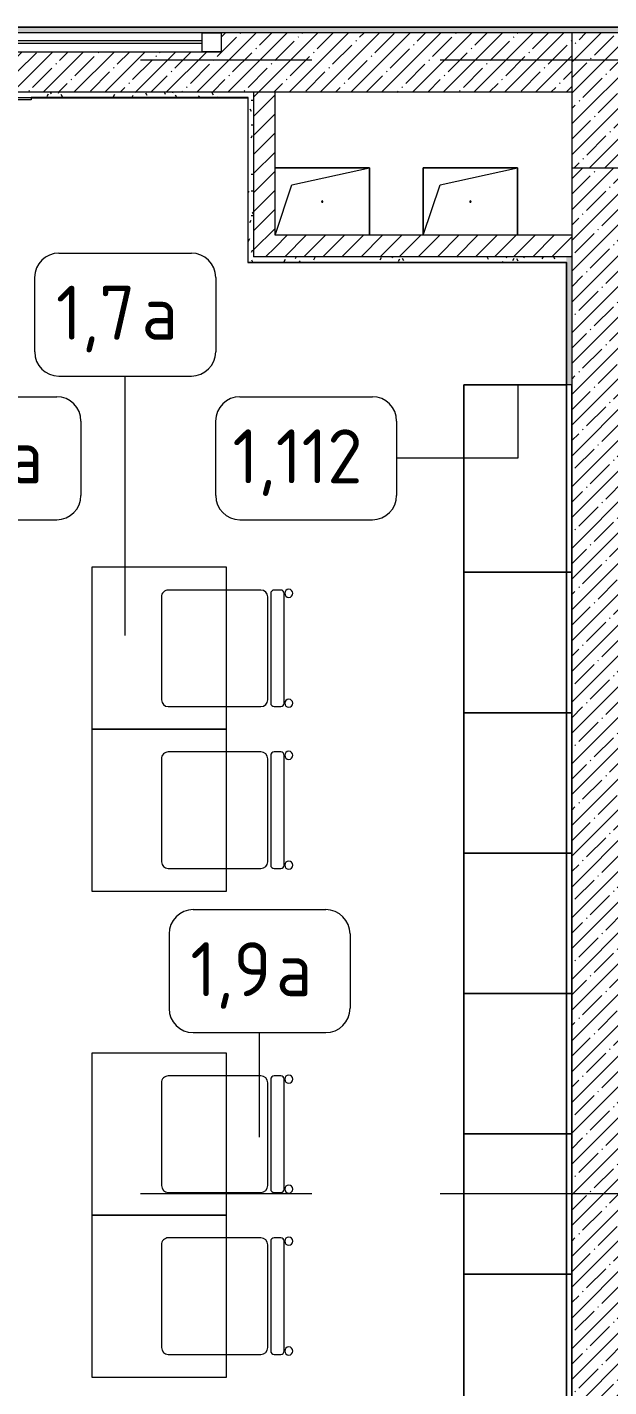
# Model space of a CAD drawing. Header units: millimetres. Extents: x 957 to 228198, y -8553 to 29000.
# Drawn here: x 53143 to 55299, y 2884 to 7921 of the extents above; entities that cross this region are included whole.
import ezdxf

# ---------------------------------------------------------------- set-up
doc = ezdxf.new("R2010")
doc.units = ezdxf.units.MM
doc.linetypes.add('Осевая', pattern=[3175, 635, -476.25, 1587.5, -476.25])
for name, color, linetype, lineweight in [('A-GENM', 7, 'Continuous', 9), ('A-GLAZ', 7, 'Continuous', 9), ('A-GLAZ-1', 7, 'Continuous', 13), ('A-WALL', 7, 'Continuous', 9), ('I-FURN-IDEN', 7, 'Continuous', 9), ('I-WALL', 7, 'Continuous', 9), ('S-COLS', 7, 'Continuous', 9), ('Оси-2', 7, 'Осевая', 9)]:
    doc.layers.add(name, color=color, linetype=linetype, lineweight=lineweight)
for name, color, linetype, lineweight, true_color in [('A-WALL-1', 9, 'Continuous', 9, 0x808080), ('A-WALL-FNSH-1', 9, 'Continuous', 9, 0x808080), ('I-FURN-1', 9, 'Continuous', 9, 0x808080)]:
    doc.layers.add(name, color=color, linetype=linetype, lineweight=lineweight, true_color=true_color)
doc.styles.add('GOST Common_3', font='GOST_Common.ttf', dxfattribs={"height": 200})
pattern_1 = [(45, (-10247.55, 0), (-57.02463, 57.02463), []), (45, (-10190.526, 0), (-57.02463, 57.02463), [100.806, -20.161, 3.353, -16.808])]
pattern_2 = [(45, (-10247.55, 0), (-35.35534, 35.35534), [])]
pattern_3 = [(0, (-10247.55, 0), (121.92, 30.48), [10.058, -81.382, 10.058, -81.382, -487.68]), (0, (-10247.55, 0), (121.92, 30.48), [-182.88, 10.058, -172.822, 10.058, -81.382, -213.36]), (0, (-10247.55, 0), (121.92, 30.48), [-457.2, 10.058, -50.902, 10.058, -142.342]), (120, (-10201.83, 15.24), (-87.356454, 90.345817), [10.058, -81.382, 10.058, -81.382, -487.68]), (120, (-10201.83, 15.24), (-87.356454, 90.345817), [-182.88, 10.058, -172.822, 10.058, -81.382, -213.36]), (120, (-10201.83, 15.24), (-87.356454, 90.345817), [-457.2, 10.058, -50.902, 10.058, -142.342]), (240, (-10186.59, 76.2), (-34.563546, -120.825817), [10.058, -81.382, 10.058, -81.382, -487.68]), (240, (-10186.59, 76.2), (-34.563546, -120.825817), [-182.88, 10.058, -172.822, 10.058, -81.382, -213.36]), (240, (-10186.59, 76.2), (-34.563546, -120.825817), [-457.2, 10.058, -50.902, 10.058, -142.342])]

# ---------------------------------------------------------------- blocks, each defined once
blk = doc.blocks.new('BSC_Колонна _Прямоугольная - 500х500-V13-План расстановки мебели и оборудования 3 этажа в осях 12-23')
at = {"layer": 'S-COLS'}
h = blk.add_hatch(dxfattribs=at)
h.set_pattern_fill('FP_14', color=256, style=0, pattern_type=2)
h.set_pattern_definition([(45, (-65660, -7650), (-57.02463, 57.02463), []), (45, (-65602.975, -7650), (-57.02463, 57.02463), [100.806, -20.161, 3.353, -16.808])])
h.paths.add_polyline_path([(247.2, -250), (250, -250), (250, 22), (220, 22), (220, 30), (250, 30), (250, 250), (-250, 250), (-250, -250), (220, -250)])
for p, q in [((220, 250), (-250, 250)), ((-250, 250), (-250, -250)), ((250, -250), (250, 22)), ((-250, -250), (250, -250))]:
    blk.add_line(p, q, dxfattribs=at)
blk = doc.blocks.new('GM_Отверстие прямоугольное _в плите_ - Отверстие-21986452-План расстановки мебели и оборудования 3 этажа в осях 12-23')
at = {"layer": 'A-GENM'}
for p, q in [((-175, 125), (175, 125)), ((175, 125), (-175, 125)), ((-112.5, 62.5), (175, 125)), ((175, 125), (175, -125)), ((175, -125), (175, 125)), ((-175, -125), (-112.5, 62.5))]:
    blk.add_line(p, q, dxfattribs=at)
for start, end in [(360, 180), (180, 360)]:
    blk.add_arc((0, 0), 2.5, start, end, dxfattribs=at)
blk = doc.blocks.new('GM_Отверстие прямоугольное _в плите_ - Отверстие-V58-План расстановки мебели и оборудования 3 этажа в осях 12-23')
at = {"layer": 'A-GENM'}
for p, q in [((-175, -125), (-175, 125)), ((-175, 125), (175, 125)), ((175, 125), (-175, 125)), ((-175, 125), (-175, -125)), ((-112.5, 62.5), (175, 125)), ((175, 125), (175, -125)), ((175, -125), (175, 125)), ((-175, -125), (-112.5, 62.5))]:
    blk.add_line(p, q, dxfattribs=at)
for start, end in [(360, 180), (180, 360)]:
    blk.add_arc((0, 0), 2.5, start, end, dxfattribs=at)
blk = doc.blocks.new('Стол базовый прямоугольный - 1_7а-25476368-План расстановки мебели и оборудования 3 этажа в осях 12-23')
at = {"layer": 'I-FURN-1'}
for p, q in [((250, 300), (-250, 300)), ((-250, 300), (-250, -300)), ((250, -300), (250, 300)), ((-250, -300), (250, -300))]:
    blk.add_line(p, q, dxfattribs=at)
blk = doc.blocks.new('Стул Breuer - 1_9а-V79-План расстановки мебели и оборудования 3 этажа в осях 12-23')
at = {"layer": 'I-FURN-1'}
for p, q in [((-215.9, 215.9), (-215.9, 0)), ((190.5, 241.3), (-190.5, 241.3)), ((215.9, 0), (215.9, 215.9)), ((-215.9, 0), (-215.9, -127)), ((215.9, -127), (215.9, 0)), ((-215.9, -176.2), (-215.9, -200.8)), ((203.2, -163.5), (-203.2, -163.5)), ((-190.5, -152.4), (190.5, -152.4)), ((215.9, -200.8), (215.9, -176.2)), ((-203.2, -213.5), (203.2, -213.5))]:
    blk.add_line(p, q, dxfattribs=at)
for centre, radius, start, end in [((-190.5, 215.9), 25.4, 90, 180), ((190.5, 215.9), 25.4, 0, 90), ((-190.5, -127), 25.4, 180, 270), ((190.5, -127), 25.4, 270, 360), ((-203.2, -176.2), 12.7, 90, 180), ((-203.2, -200.8), 12.7, 180, 270), ((203.2, -176.2), 12.7, 360, 90), ((203.2, -200.8), 12.7, 270, 360), ((-203.5, -230.6), 15.1, 360, 180), ((-203.5, -230.6), 15.1, 180, 360), ((203.7, -230.6), 15.1, 360, 180), ((203.7, -230.6), 15.1, 180, 360)]:
    blk.add_arc(centre, radius, start, end, dxfattribs=at)
blk = doc.blocks.new('Стул Breuer - 1_9а-25403171-План расстановки мебели и оборудования 3 этажа в осях 12-23')
at = {"layer": 'I-FURN-1'}
for p, q in [((-215.9, 215.9), (-215.9, 0)), ((190.5, 241.3), (-190.5, 241.3)), ((215.9, 0), (215.9, 215.9)), ((-215.9, 0), (-215.9, -127)), ((215.9, -127), (215.9, 0)), ((-215.9, -176.2), (-215.9, -200.8)), ((203.2, -163.5), (-203.2, -163.5)), ((-190.5, -152.4), (190.5, -152.4)), ((215.9, -200.8), (215.9, -176.2)), ((-203.2, -213.5), (203.2, -213.5))]:
    blk.add_line(p, q, dxfattribs=at)
for centre, radius, start, end in [((-190.5, 215.9), 25.4, 90, 180), ((190.5, 215.9), 25.4, 0, 90), ((-190.5, -127), 25.4, 180, 270), ((190.5, -127), 25.4, 270, 360), ((-203.2, -176.2), 12.7, 90, 180), ((-203.2, -200.8), 12.7, 180, 270), ((203.2, -176.2), 12.7, 360, 90), ((203.2, -200.8), 12.7, 270, 360), ((-203.5, -230.6), 15.1, 360, 180), ((-203.5, -230.6), 15.1, 180, 360), ((203.7, -230.6), 15.1, 360, 180), ((203.7, -230.6), 15.1, 180, 360)]:
    blk.add_arc(centre, radius, start, end, dxfattribs=at)
blk = doc.blocks.new('шкаф 1_112 - шкаф 1_112-V213-План расстановки мебели и оборудования 3 этажа в осях 12-23')
at = {"layer": 'I-FURN-1'}
for p, q in [((-400, 6070), (-400, 0)), ((-20, 6070), (-400, 6070)), ((0, 6070), (-400, 6070)), ((-400, 6070), (-400, 5375)), ((-400, 5375), (-400, 6070)), ((-400, 6070), (-20, 6070)), ((0, 5375), (0, 6070)), ((-400, 5375), (-20, 5375)), ((0, 5375), (-400, 5375)), ((-400, 5375), (-400, 4855)), ((-400, 4855), (-400, 5375)), ((-400, 5375), (-20, 5375)), ((-400, 5375), (0, 5375)), ((-20, 5375), (-400, 5375)), ((0, 4855), (0, 5375)), ((-400, 4855), (-20, 4855)), ((-400, 4855), (0, 4855)), ((-20, 4855), (-400, 4855)), ((0, 4855), (-400, 4855)), ((-400, 4855), (-400, 4335)), ((-400, 4335), (-400, 4855)), ((-400, 4855), (-20, 4855)), ((0, 4335), (0, 4855)), ((-400, 4335), (-20, 4335)), ((0, 4335), (-400, 4335)), ((-400, 4335), (-400, 3815)), ((-400, 3815), (-400, 4335)), ((-400, 4335), (-20, 4335)), ((-400, 4335), (0, 4335)), ((-20, 4335), (-400, 4335)), ((0, 3815), (0, 4335)), ((-400, 3815), (-20, 3815)), ((-400, 3815), (0, 3815)), ((-20, 3815), (-400, 3815)), ((0, 3815), (-400, 3815)), ((-400, 3815), (-400, 3295)), ((-400, 3295), (-400, 3815)), ((-400, 3815), (-20, 3815)), ((0, 3295), (0, 3815)), ((-20, 3295), (-400, 3295)), ((0, 3295), (-400, 3295)), ((-400, 3295), (-400, 2775)), ((-400, 2775), (-400, 3295)), ((-400, 3295), (-20, 3295)), ((-400, 3295), (0, 3295)), ((-20, 3295), (-400, 3295)), ((0, 2775), (0, 3295)), ((-20, 2775), (-400, 2775)), ((-400, 2775), (0, 2775)), ((-20, 2775), (-400, 2775)), ((0, 2775), (-400, 2775)), ((-400, 2775), (-400, 2255)), ((-400, 2255), (-400, 2775)), ((-400, 2775), (-20, 2775)), ((0, 2255), (0, 2775)), ((-20, 2255), (-400, 2255)), ((0, 2255), (-400, 2255)), ((-400, 2255), (-400, 1735)), ((-400, 1735), (-400, 2255)), ((-400, 2255), (-20, 2255)), ((-400, 2255), (0, 2255)), ((-20, 2255), (-400, 2255)), ((0, 1735), (0, 2255)), ((-20, 1735), (-400, 1735)), ((-400, 1735), (0, 1735)), ((-20, 1735), (-400, 1735)), ((0, 1735), (-400, 1735)), ((-400, 1735), (-400, 1215)), ((-400, 1215), (-400, 1735)), ((-400, 1735), (-20, 1735)), ((0, 1215), (0, 1735)), ((-20, 1215), (-400, 1215)), ((0, 1215), (-400, 1215)), ((-400, 1215), (-400, 695)), ((-400, 695), (-400, 1215)), ((-400, 1215), (-20, 1215)), ((-400, 1215), (0, 1215)), ((-20, 1215), (-400, 1215)), ((0, 695), (0, 1215)), ((-20, 695), (-400, 695)), ((-400, 695), (0, 695)), ((-20, 695), (-400, 695)), ((0, 695), (-400, 695)), ((-400, 695), (-400, 0)), ((-400, 0), (-400, 695)), ((-400, 695), (-20, 695)), ((0, 0), (0, 695)), ((-400, 0), (-20, 0)), ((-400, 0), (0, 0)), ((-20, 0), (-400, 0))]:
    blk.add_line(p, q, dxfattribs=at)
blk = doc.blocks.new('120_Окно_СКБ_1Ст - 120_Окно_СКБ_1Ст 400х1200 EI30-24228621-План расстановки мебели и оборудования 3 этажа в осях 12-23')
at = {"layer": 'A-GLAZ'}
for p, q in [((600, 110), (-600, 110)), ((530, 80), (-530, 80)), ((530, 70), (-530, 70)), ((-600, 40), (600, 40))]:
    blk.add_line(p, q, dxfattribs=at)
at = {"layer": 'A-GLAZ-1'}
for p, q in [((-600, 40), (-600, 110)), ((-600, 110), (-530, 110)), ((-530, 110), (-530, 40)), ((530, 40), (530, 110)), ((530, 110), (600, 110)), ((600, 110), (600, 40)), ((-530, 40), (-600, 40)), ((600, 40), (530, 40))]:
    blk.add_line(p, q, dxfattribs=at)
blk = doc.blocks.new('Марка_Мебель - В прямоуг_Balcon_Марка-25523697-План расстановки мебели и оборудования 3 этажа в осях 12-23')
at = {"layer": 'I-FURN-IDEN'}
for p, q in [((-2.455, 2.278), (2.455, 2.278)), ((-3.355, 1.378), (-3.355, -1.384)), ((3.355, 1.378), (3.355, -1.378)), ((-2.461, -2.278), (2.455, -2.278))]:
    blk.add_line(p, q, dxfattribs=at)
for centre, radius, start, end in [((-2.455, 1.378), 0.9, 90, 180), ((2.455, 1.378), 0.9, 0, 90), ((-2.461, -1.384), 0.893, 180, 270), ((2.455, -1.378), 0.9, 270, 0)]:
    blk.add_arc(centre, radius, start, end, dxfattribs=at)

msp = doc.modelspace()

# ---------------------------------------------------------------- hatches: boundary and pattern name
at = {"layer": 'I-WALL'}
h = msp.add_hatch(dxfattribs=at)
h.set_pattern_fill('FP_68', color=256, style=0, pattern_type=2)
h.set_pattern_definition(pattern_3)
h.paths.add_polyline_path([(61472.4, 7900), (62002.4, 7900), (62002.4, 7908), (62057.4, 7908), (62057.4, 7920), (61412.4, 7920), (61412.4, 7908), (61442.4, 7908), (61442.4, 7900)])
h.paths.add_polyline_path([(60072.4, 7900), (60432.4, 7900), (60432.4, 7908), (60462.4, 7908), (60462.4, 7920), (59112.4, 7920), (59112.4, 7908), (59142.4, 7908), (59142.4, 7900), (60019.2, 7900)])
h.paths.add_polyline_path([(63852.4, 7900), (63852.4, 7920), (63457.4, 7920), (63457.4, 7908), (63512.4, 7908), (63512.4, 7900), (63846.7, 7900)])
h.paths.add_polyline_path([(57112.8, 7900), (57982.4, 7900), (57982.4, 7908), (58012.4, 7908), (58012.4, 7920), (56612.4, 7920), (56612.4, 7908), (56642.4, 7908), (56642.4, 7900), (56932.4, 7900)])
h.paths.add_polyline_path([(55382.4, 7900), (55632.4, 7900), (55632.4, 7908), (55662.4, 7908), (55662.4, 7920), (50222.4, 7920), (50222.4, 7900), (55162.4, 7900)])
h.paths.add_polyline_path([(46682.4, 7900), (47722.4, 7900), (47722.4, 7920), (40612.4, 7920), (40612.4, 7900), (46662.4, 7900)])
h.paths.add_polyline_path([(36062.4, 7900), (38112.4, 7900), (38112.4, 7920), (31882.4, 7920), (31882.4, 7900), (35982.4, 7900)])
h.paths.add_polyline_path([(29382.4, 7900), (29382.4, 7920), (28512.4, 7920), (28512.4, 7900), (28812.4, 7900)])
h = msp.add_hatch(dxfattribs=at)
h.set_pattern_fill('FP_17', color=256, style=0, pattern_type=2)
h.set_pattern_definition(pattern_1)
h.paths.add_polyline_path([(52753.3, 7680), (55162.4, 7680), (55162.4, 7900), (53862.4, 7900), (53862.4, 7830), (52662.4, 7830), (52662.4, 7900), (51162.4, 7900), (51162.4, 7680), (52571.6, 7680)])
h = msp.add_hatch(dxfattribs=at)
h.set_pattern_fill('FP_68', color=256, style=0, pattern_type=2)
h.set_pattern_definition(pattern_3)
h.paths.add_polyline_path([(52049.2, 7660), (53962.4, 7660), (53962.4, 7680), (51942.4, 7680), (51942.4, 7660), (52026.7, 7660)])
h = msp.add_hatch(dxfattribs=at)
h.set_pattern_fill('FP_68', color=256, style=0, pattern_type=2)
h.set_pattern_definition(pattern_3)
h.paths.add_polyline_path([(53982.4, 7070), (53982.4, 7680), (53962.4, 7680), (53962.4, 7070)])
h = msp.add_hatch(dxfattribs=at)
h.set_pattern_fill('FP_34', color=256, style=0, pattern_type=2)
h.set_pattern_definition(pattern_2)
h.paths.add_polyline_path([(54062.4, 7070), (54062.4, 7680), (53982.4, 7680), (53982.4, 7070)])
h = msp.add_hatch(dxfattribs=at)
h.set_pattern_fill('FP_17', color=256, style=0, pattern_type=2)
h.set_pattern_definition(pattern_1)
h.paths.add_polyline_path([(55162.4, 400), (55382.4, 400), (55382.4, 7400), (55162.4, 7400), (55162.4, 526.5)])
h = msp.add_hatch(dxfattribs=at)
h.set_pattern_fill('FP_34', color=256, style=0, pattern_type=2)
h.set_pattern_definition(pattern_2)
h.paths.add_polyline_path([(55162.4, 7070), (55162.4, 7150), (54062.4, 7150), (54062.4, 7070), (55142.4, 7070)])
h = msp.add_hatch(dxfattribs=at)
h.set_pattern_fill('FP_68', color=256, style=0, pattern_type=2)
h.set_pattern_definition(pattern_3)
h.paths.add_polyline_path([(55137.7, 7050), (55142.4, 7050), (55142.4, 7070), (53962.4, 7070), (53962.4, 7050), (54206.5, 7050)])
h = msp.add_hatch(dxfattribs=at)
h.set_pattern_fill('FP_68', color=256, style=0, pattern_type=2)
h.set_pattern_definition(pattern_3)
h.paths.add_polyline_path([(55162.4, 140), (55161.3, 526.5), (55142.4, 526.5), (55142.4, 140)])
h.paths.add_polyline_path([(55142.4, 6596.5), (55162.4, 6596.5), (55162.4, 7070), (55142.4, 7070), (55142.4, 6639.1)])

# ---------------------------------------------------------------- linework, layer by layer
at = {"layer": 'A-WALL'}
for p, q in [((55032.4, 7920), (55032.4, 7921)), ((55162.4, 7900), (53862.4, 7900)), ((55162.4, 7680), (51162.4, 7680)), ((53962.4, 7660), (53158.7, 7660)), ((53961.4, 7659), (53961.4, 7660)), ((53962.4, 7070), (53962.4, 7660)), ((55162.4, 7380), (55162.4, 140)), ((55142.4, 7049), (55142.4, 7050)), ((55142.4, 7049), (55142.4, 141))]:
    msp.add_line(p, q, dxfattribs=at)
at = {"layer": 'A-WALL-1'}
for p, q in [((55662.4, 7920), (50222.4, 7920)), ((53982.4, 7680), (53982.4, 7070)), ((54062.4, 7150), (54062.4, 7680)), ((55162.4, 7400), (55162.4, 7380)), ((55162.4, 7150), (54062.4, 7150)), ((55162.4, 7070), (53982.4, 7070)), ((53962.4, 7050), (55142.4, 7050))]:
    msp.add_line(p, q, dxfattribs=at)
at = {"layer": 'A-WALL-FNSH-1'}
for p, q in [((55662.4, 7921), (50222.4, 7921)), ((53158.7, 7659), (53961.4, 7659)), ((53961.4, 7659), (53961.4, 7049)), ((53962.4, 7050), (53962.4, 7070)), ((53961.4, 7049), (55141.4, 7049)), ((55141.4, 7049), (55141.4, 141))]:
    msp.add_line(p, q, dxfattribs=at)
at = {"layer": 'I-FURN-IDEN'}
for p, q in [((53506.6, 5667.7), (53506.6, 6628.4)), ((54962.4, 6596.5), (54962.4, 6324.2)), ((54962.4, 6324.2), (54513, 6324.2)), ((54004.7, 3809.2), (54004.7, 4196.4))]:
    msp.add_line(p, q, dxfattribs=at)
at = {"layer": 'I-WALL'}
for p, q in [((51962.4, 7660), (53158.7, 7660)), ((53158.7, 7659), (53158.7, 7652)), ((53158.7, 7652), (51970.4, 7652))]:
    msp.add_line(p, q, dxfattribs=at)
at = {"layer": 'Оси-2'}
for p, q in [((28163.2, 7800), (72002.4, 7800)), ((28163.2, 3600), (72002.4, 3600))]:
    msp.add_line(p, q, dxfattribs=at)

# ---------------------------------------------------------------- block references
at = {"layer": 'A-GENM'}
for name, p in [('GM_Отверстие прямоугольное _в плите_ - Отверстие-21986452-План расстановки мебели и оборудования 3 этажа в осях 12-23', (54237.4, 7275)), ('GM_Отверстие прямоугольное _в плите_ - Отверстие-V58-План расстановки мебели и оборудования 3 этажа в осях 12-23', (54786.4, 7275))]:
    msp.add_blockref(name, p, dxfattribs=at)
at = {"layer": 'A-GLAZ'}
msp.add_blockref('120_Окно_СКБ_1Ст - 120_Окно_СКБ_1Ст 400х1200 EI30-24228621-План расстановки мебели и оборудования 3 этажа в осях 12-23', (53262.4, 7790), dxfattribs=at)
at = {"layer": 'I-FURN-1'}
for name, p in [('шкаф 1_112 - шкаф 1_112-V213-План расстановки мебели и оборудования 3 этажа в осях 12-23', (55162.4, 526.5)), ('Стол базовый прямоугольный - 1_7а-25476368-План расстановки мебели и оборудования 3 этажа в осях 12-23', (53632.5, 5620.1)), ('Стол базовый прямоугольный - 1_7а-25476368-План расстановки мебели и оборудования 3 этажа в осях 12-23', (53632.5, 5020.1)), ('Стол базовый прямоугольный - 1_7а-25476368-План расстановки мебели и оборудования 3 этажа в осях 12-23', (53632.5, 3820.1)), ('Стол базовый прямоугольный - 1_7а-25476368-План расстановки мебели и оборудования 3 этажа в осях 12-23', (53632.5, 3220.1))]:
    msp.add_blockref(name, p, dxfattribs=at)
at = {"layer": 'I-FURN-1', "rotation": 89.99999999999959}
for name, p in [('Стул Breuer - 1_9а-25403171-План расстановки мебели и оборудования 3 этажа в осях 12-23', (53882.5, 5620.1)), ('Стул Breuer - 1_9а-25403171-План расстановки мебели и оборудования 3 этажа в осях 12-23', (53882.5, 5020.1)), ('Стул Breuer - 1_9а-V79-План расстановки мебели и оборудования 3 этажа в осях 12-23', (53882.5, 3820.1)), ('Стул Breuer - 1_9а-25403171-План расстановки мебели и оборудования 3 этажа в осях 12-23', (53882.5, 3220.1))]:
    msp.add_blockref(name, p, dxfattribs=at)
at = {"layer": 'I-FURN-IDEN', "xscale": 99.99999999999993, "yscale": 99.99999999999993, "zscale": 99.99999999999993}
for p in [(53506.6, 6856.2), (53007.4, 6324.2), (54177.5, 6324.2), (54004.7, 4424.1)]:
    msp.add_blockref('Марка_Мебель - В прямоуг_Balcon_Марка-25523697-План расстановки мебели и оборудования 3 этажа в осях 12-23', p, dxfattribs=at)
at = {"layer": 'S-COLS'}
msp.add_blockref('BSC_Колонна _Прямоугольная - 500х500-V13-План расстановки мебели и оборудования 3 этажа в осях 12-23', (55412.4, 7650), dxfattribs=at)

# ---------------------------------------------------------------- texts
at = {"layer": 'I-FURN-IDEN', "char_height": 200, "attachment_point": 1, "style": 'GOST Common_3'}
for s, insert, width in [('1,7', (53250.1, 6963.2), 384.81), ('\\fGOST Common|b0|i0|c204|p34|;а', (53567.6, 6963.2), 200.422), ('1,112', (53904.5, 6431.2), 625.316), ('\\fGOST Common|b0|i0|c204|p34|;а', (53068.4, 6431.2), 200.422), ('1,9', (53748.2, 4531.2), 384.81), ('\\fGOST Common|b0|i0|c204|p34|;а', (54065.7, 4531.2), 200.422)]:
    msp.add_mtext(s, dxfattribs=dict(at, insert=insert, width=width))

doc.saveas('drawing.dxf')
